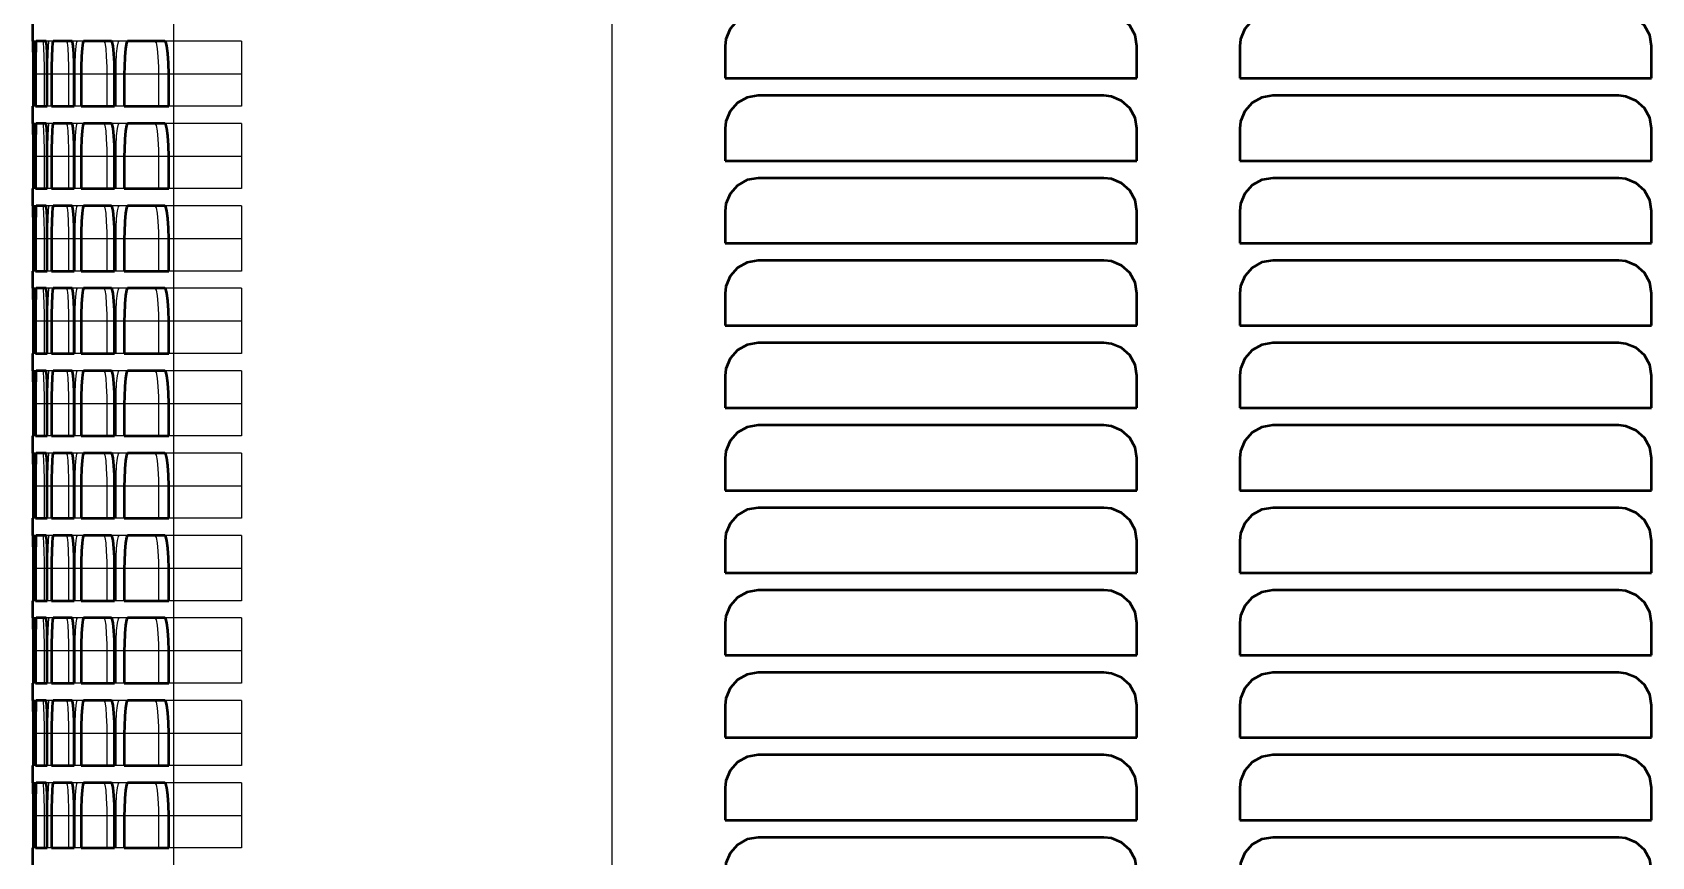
# Model space of a CAD drawing. Header units: inches. Extents: x 0 to 44.8, y 0 to 41.5.
# Drawn here: x 0.23 to 10.06, y 31.13 to 36.13 of the extents above; entities that cross this region are included whole.
import ezdxf

# ---------------------------------------------------------------- set-up
doc = ezdxf.new("R2010")
doc.units = ezdxf.units.IN
doc.header["$MEASUREMENT"] = 0
doc.linetypes.add('Dashed', pattern=[2, 1, -1])
for name, color, linetype, lineweight in [('AM_0', 7, 'Continuous', 50), ('AM_4', 3, 'Continuous', 25), ('AM_9', 6, 'Dashed', 25)]:
    doc.layers.add(name, color=color, linetype=linetype, lineweight=lineweight)

msp = doc.modelspace()

# ---------------------------------------------------------------- linework, layer by layer
at = {"layer": 'AM_0'}
for p, q in [((0.23, 36.186), (0.23, 36.081)), ((0.23727, 36.081), (0.23, 36.081)), ((0.31284, 36.081), (0.25301, 36.081)), ((0.4706, 36.081), (0.35552, 36.081)), ((0.71089, 36.081), (0.5403, 36.081)), ((1.0342, 36.081), (0.80776, 36.081)), ((4.436, 36.05), (4.436, 35.855)), ((6.936, 35.855), (6.936, 36.05)), ((7.561, 36.05), (7.561, 35.855)), ((10.061, 35.855), (10.061, 36.05)), ((0.23407, 35.881), (0.23407, 35.686)), ((0.23965, 35.686), (0.23965, 35.881)), ((0.24925, 35.881), (0.24925, 35.686)), ((0.32047, 35.686), (0.32047, 35.881)), ((0.34649, 35.881), (0.34649, 35.686)), ((0.48351, 35.686), (0.48351, 35.881)), ((0.526, 35.881), (0.526, 35.686)), ((0.72909, 35.686), (0.72909, 35.881)), ((0.78815, 35.881), (0.78815, 35.686)), ((1.05774, 35.686), (1.05774, 35.881)), ((4.436, 35.855), (6.936, 35.855)), ((7.561, 35.855), (10.061, 35.855)), ((6.736, 35.75), (4.636, 35.75)), ((9.861, 35.75), (7.761, 35.75)), ((0.23, 35.686), (0.23965, 35.686)), ((0.23, 35.686), (0.23, 35.581)), ((0.24925, 35.686), (0.32047, 35.686)), ((0.34649, 35.686), (0.48351, 35.686)), ((0.526, 35.686), (0.72909, 35.686)), ((0.78815, 35.686), (1.05774, 35.686)), ((0.23727, 35.581), (0.23, 35.581)), ((0.31284, 35.581), (0.25301, 35.581)), ((0.4706, 35.581), (0.35552, 35.581)), ((0.71089, 35.581), (0.5403, 35.581)), ((1.0342, 35.581), (0.80776, 35.581)), ((4.436, 35.55), (4.436, 35.355)), ((6.936, 35.355), (6.936, 35.55)), ((7.561, 35.55), (7.561, 35.355)), ((10.061, 35.355), (10.061, 35.55)), ((0.23407, 35.381), (0.23407, 35.186)), ((0.23965, 35.186), (0.23965, 35.381)), ((0.24925, 35.381), (0.24925, 35.186)), ((0.32047, 35.186), (0.32047, 35.381)), ((0.34649, 35.381), (0.34649, 35.186)), ((0.48351, 35.186), (0.48351, 35.381)), ((0.526, 35.381), (0.526, 35.186)), ((0.72909, 35.186), (0.72909, 35.381)), ((0.78815, 35.381), (0.78815, 35.186)), ((1.05774, 35.186), (1.05774, 35.381)), ((4.436, 35.355), (6.936, 35.355)), ((7.561, 35.355), (10.061, 35.355)), ((6.736, 35.25), (4.636, 35.25)), ((9.861, 35.25), (7.761, 35.25)), ((0.23, 35.186), (0.23965, 35.186)), ((0.23, 35.186), (0.23, 35.081)), ((0.24925, 35.186), (0.32047, 35.186)), ((0.34649, 35.186), (0.48351, 35.186)), ((0.526, 35.186), (0.72909, 35.186)), ((0.78815, 35.186), (1.05774, 35.186)), ((0.23727, 35.081), (0.23, 35.081)), ((0.31284, 35.081), (0.25301, 35.081)), ((0.4706, 35.081), (0.35552, 35.081)), ((0.71089, 35.081), (0.5403, 35.081)), ((1.0342, 35.081), (0.80776, 35.081)), ((4.436, 35.05), (4.436, 34.855)), ((6.936, 34.855), (6.936, 35.05)), ((7.561, 35.05), (7.561, 34.855)), ((10.061, 34.855), (10.061, 35.05)), ((0.23407, 34.881), (0.23407, 34.686)), ((0.23965, 34.686), (0.23965, 34.881)), ((0.24925, 34.881), (0.24925, 34.686)), ((0.32047, 34.686), (0.32047, 34.881)), ((0.34649, 34.881), (0.34649, 34.686)), ((0.48351, 34.686), (0.48351, 34.881)), ((0.526, 34.881), (0.526, 34.686)), ((0.72909, 34.686), (0.72909, 34.881)), ((0.78815, 34.881), (0.78815, 34.686)), ((1.05774, 34.686), (1.05774, 34.881)), ((4.436, 34.855), (6.936, 34.855)), ((7.561, 34.855), (10.061, 34.855)), ((6.736, 34.75), (4.636, 34.75)), ((9.861, 34.75), (7.761, 34.75)), ((0.23, 34.686), (0.23965, 34.686)), ((0.23, 34.686), (0.23, 34.581)), ((0.24925, 34.686), (0.32047, 34.686)), ((0.34649, 34.686), (0.48351, 34.686)), ((0.526, 34.686), (0.72909, 34.686)), ((0.78815, 34.686), (1.05774, 34.686)), ((0.23727, 34.581), (0.23, 34.581)), ((0.31284, 34.581), (0.25301, 34.581)), ((0.4706, 34.581), (0.35552, 34.581)), ((0.71089, 34.581), (0.5403, 34.581)), ((1.0342, 34.581), (0.80776, 34.581)), ((4.436, 34.55), (4.436, 34.355)), ((6.936, 34.355), (6.936, 34.55)), ((7.561, 34.55), (7.561, 34.355)), ((10.061, 34.355), (10.061, 34.55)), ((0.23407, 34.381), (0.23407, 34.186)), ((0.23965, 34.186), (0.23965, 34.381)), ((0.24925, 34.381), (0.24925, 34.186)), ((0.32047, 34.186), (0.32047, 34.381)), ((0.34649, 34.381), (0.34649, 34.186)), ((0.48351, 34.186), (0.48351, 34.381)), ((0.526, 34.381), (0.526, 34.186)), ((0.72909, 34.186), (0.72909, 34.381)), ((0.78815, 34.381), (0.78815, 34.186)), ((1.05774, 34.186), (1.05774, 34.381)), ((4.436, 34.355), (6.936, 34.355)), ((7.561, 34.355), (10.061, 34.355)), ((6.736, 34.25), (4.636, 34.25)), ((9.861, 34.25), (7.761, 34.25)), ((0.23, 34.186), (0.23965, 34.186)), ((0.23, 34.186), (0.23, 34.081)), ((0.24925, 34.186), (0.32047, 34.186)), ((0.34649, 34.186), (0.48351, 34.186)), ((0.526, 34.186), (0.72909, 34.186)), ((0.78815, 34.186), (1.05774, 34.186)), ((0.23727, 34.081), (0.23, 34.081)), ((0.31284, 34.081), (0.25301, 34.081)), ((0.4706, 34.081), (0.35552, 34.081)), ((0.71089, 34.081), (0.5403, 34.081)), ((1.0342, 34.081), (0.80776, 34.081)), ((4.436, 34.05), (4.436, 33.855)), ((6.936, 33.855), (6.936, 34.05)), ((7.561, 34.05), (7.561, 33.855)), ((10.061, 33.855), (10.061, 34.05)), ((0.23407, 33.881), (0.23407, 33.686)), ((0.23965, 33.686), (0.23965, 33.881)), ((0.24925, 33.881), (0.24925, 33.686)), ((0.32047, 33.686), (0.32047, 33.881)), ((0.34649, 33.881), (0.34649, 33.686)), ((0.48351, 33.686), (0.48351, 33.881)), ((0.526, 33.881), (0.526, 33.686)), ((0.72909, 33.686), (0.72909, 33.881)), ((0.78815, 33.881), (0.78815, 33.686)), ((1.05774, 33.686), (1.05774, 33.881)), ((4.436, 33.855), (6.936, 33.855)), ((7.561, 33.855), (10.061, 33.855)), ((6.736, 33.75), (4.636, 33.75)), ((9.861, 33.75), (7.761, 33.75)), ((0.23, 33.686), (0.23965, 33.686)), ((0.23, 33.686), (0.23, 33.581)), ((0.24925, 33.686), (0.32047, 33.686)), ((0.34649, 33.686), (0.48351, 33.686)), ((0.526, 33.686), (0.72909, 33.686)), ((0.78815, 33.686), (1.05774, 33.686)), ((0.23727, 33.581), (0.23, 33.581)), ((0.31284, 33.581), (0.25301, 33.581)), ((0.4706, 33.581), (0.35552, 33.581)), ((0.71089, 33.581), (0.5403, 33.581)), ((1.0342, 33.581), (0.80776, 33.581)), ((4.436, 33.55), (4.436, 33.355)), ((6.936, 33.355), (6.936, 33.55)), ((7.561, 33.55), (7.561, 33.355)), ((10.061, 33.355), (10.061, 33.55)), ((0.23407, 33.381), (0.23407, 33.186)), ((0.23965, 33.186), (0.23965, 33.381)), ((0.24925, 33.381), (0.24925, 33.186)), ((0.32047, 33.186), (0.32047, 33.381)), ((0.34649, 33.381), (0.34649, 33.186)), ((0.48351, 33.186), (0.48351, 33.381)), ((0.526, 33.381), (0.526, 33.186)), ((0.72909, 33.186), (0.72909, 33.381)), ((0.78815, 33.381), (0.78815, 33.186)), ((1.05774, 33.186), (1.05774, 33.381)), ((4.436, 33.355), (6.936, 33.355)), ((7.561, 33.355), (10.061, 33.355)), ((6.736, 33.25), (4.636, 33.25)), ((9.861, 33.25), (7.761, 33.25)), ((0.23, 33.186), (0.23965, 33.186)), ((0.23, 33.186), (0.23, 33.081)), ((0.24925, 33.186), (0.32047, 33.186)), ((0.34649, 33.186), (0.48351, 33.186)), ((0.526, 33.186), (0.72909, 33.186)), ((0.78815, 33.186), (1.05774, 33.186)), ((0.23727, 33.081), (0.23, 33.081)), ((0.31284, 33.081), (0.25301, 33.081)), ((0.4706, 33.081), (0.35552, 33.081)), ((0.71089, 33.081), (0.5403, 33.081)), ((1.0342, 33.081), (0.80776, 33.081)), ((4.436, 33.05), (4.436, 32.855)), ((6.936, 32.855), (6.936, 33.05)), ((7.561, 33.05), (7.561, 32.855)), ((10.061, 32.855), (10.061, 33.05)), ((0.23407, 32.881), (0.23407, 32.686)), ((0.23965, 32.686), (0.23965, 32.881)), ((0.24925, 32.881), (0.24925, 32.686)), ((0.32047, 32.686), (0.32047, 32.881)), ((0.34649, 32.881), (0.34649, 32.686)), ((0.48351, 32.686), (0.48351, 32.881)), ((0.526, 32.881), (0.526, 32.686)), ((0.72909, 32.686), (0.72909, 32.881)), ((0.78815, 32.881), (0.78815, 32.686)), ((1.05774, 32.686), (1.05774, 32.881)), ((4.436, 32.855), (6.936, 32.855)), ((7.561, 32.855), (10.061, 32.855)), ((6.736, 32.75), (4.636, 32.75)), ((9.861, 32.75), (7.761, 32.75)), ((0.23, 32.686), (0.23965, 32.686)), ((0.23, 32.686), (0.23, 32.581)), ((0.24925, 32.686), (0.32047, 32.686)), ((0.34649, 32.686), (0.48351, 32.686)), ((0.526, 32.686), (0.72909, 32.686)), ((0.78815, 32.686), (1.05774, 32.686)), ((0.23727, 32.581), (0.23, 32.581)), ((0.31284, 32.581), (0.25301, 32.581)), ((0.4706, 32.581), (0.35552, 32.581)), ((0.71089, 32.581), (0.5403, 32.581)), ((1.0342, 32.581), (0.80776, 32.581)), ((4.436, 32.55), (4.436, 32.355)), ((6.936, 32.355), (6.936, 32.55)), ((7.561, 32.55), (7.561, 32.355)), ((10.061, 32.355), (10.061, 32.55)), ((0.23407, 32.381), (0.23407, 32.186)), ((0.23965, 32.186), (0.23965, 32.381)), ((0.24925, 32.381), (0.24925, 32.186)), ((0.32047, 32.186), (0.32047, 32.381)), ((0.34649, 32.381), (0.34649, 32.186)), ((0.48351, 32.186), (0.48351, 32.381)), ((0.526, 32.381), (0.526, 32.186)), ((0.72909, 32.186), (0.72909, 32.381)), ((0.78815, 32.381), (0.78815, 32.186)), ((1.05774, 32.186), (1.05774, 32.381)), ((4.436, 32.355), (6.936, 32.355)), ((7.561, 32.355), (10.061, 32.355)), ((6.736, 32.25), (4.636, 32.25)), ((9.861, 32.25), (7.761, 32.25)), ((0.23, 32.186), (0.23965, 32.186)), ((0.23, 32.186), (0.23, 32.081)), ((0.24925, 32.186), (0.32047, 32.186)), ((0.34649, 32.186), (0.48351, 32.186)), ((0.526, 32.186), (0.72909, 32.186)), ((0.78815, 32.186), (1.05774, 32.186)), ((0.23727, 32.081), (0.23, 32.081)), ((0.31284, 32.081), (0.25301, 32.081)), ((0.4706, 32.081), (0.35552, 32.081)), ((0.71089, 32.081), (0.5403, 32.081)), ((1.0342, 32.081), (0.80776, 32.081)), ((4.436, 32.05), (4.436, 31.855)), ((6.936, 31.855), (6.936, 32.05)), ((7.561, 32.05), (7.561, 31.855)), ((10.061, 31.855), (10.061, 32.05)), ((0.23407, 31.881), (0.23407, 31.686)), ((0.23965, 31.686), (0.23965, 31.881)), ((0.24925, 31.881), (0.24925, 31.686)), ((0.32047, 31.686), (0.32047, 31.881)), ((0.34649, 31.881), (0.34649, 31.686)), ((0.48351, 31.686), (0.48351, 31.881)), ((0.526, 31.881), (0.526, 31.686)), ((0.72909, 31.686), (0.72909, 31.881)), ((0.78815, 31.881), (0.78815, 31.686)), ((1.05774, 31.686), (1.05774, 31.881)), ((4.436, 31.855), (6.936, 31.855)), ((7.561, 31.855), (10.061, 31.855)), ((0.23, 31.686), (0.23965, 31.686)), ((0.23, 31.686), (0.23, 31.581)), ((0.24925, 31.686), (0.32047, 31.686)), ((0.34649, 31.686), (0.48351, 31.686)), ((0.526, 31.686), (0.72909, 31.686)), ((0.78815, 31.686), (1.05774, 31.686)), ((6.736, 31.75), (4.636, 31.75)), ((9.861, 31.75), (7.761, 31.75)), ((0.23727, 31.581), (0.23, 31.581)), ((0.31284, 31.581), (0.25301, 31.581)), ((0.4706, 31.581), (0.35552, 31.581)), ((0.71089, 31.581), (0.5403, 31.581)), ((1.0342, 31.581), (0.80776, 31.581)), ((4.436, 31.55), (4.436, 31.355)), ((6.936, 31.355), (6.936, 31.55)), ((7.561, 31.55), (7.561, 31.355)), ((10.061, 31.355), (10.061, 31.55)), ((0.23407, 31.381), (0.23407, 31.186)), ((0.23965, 31.186), (0.23965, 31.381)), ((0.24925, 31.381), (0.24925, 31.186)), ((0.32047, 31.186), (0.32047, 31.381)), ((0.34649, 31.381), (0.34649, 31.186)), ((0.48351, 31.186), (0.48351, 31.381)), ((0.526, 31.381), (0.526, 31.186)), ((0.72909, 31.186), (0.72909, 31.381)), ((0.78815, 31.381), (0.78815, 31.186)), ((1.05774, 31.186), (1.05774, 31.381)), ((4.436, 31.355), (6.936, 31.355)), ((7.561, 31.355), (10.061, 31.355)), ((0.23, 31.186), (0.23965, 31.186)), ((0.23, 31.186), (0.23, 31.081)), ((0.24925, 31.186), (0.32047, 31.186)), ((0.34649, 31.186), (0.48351, 31.186)), ((0.526, 31.186), (0.72909, 31.186)), ((0.78815, 31.186), (1.05774, 31.186)), ((6.736, 31.25), (4.636, 31.25)), ((9.861, 31.25), (7.761, 31.25))]:
    msp.add_line(p, q, dxfattribs=at)
for points in [[(4.636, 36.25), (4.56948, 36.23861), (4.51045, 36.20569), (4.4658, 36.15503), (4.44061, 36.09268), (4.436, 36.05)], [(6.936, 36.05), (6.9248, 36.11599), (6.8925, 36.17453), (6.84268, 36.21917), (6.78074, 36.24493), (6.736, 36.25)], [(7.761, 36.25), (7.69461, 36.23866), (7.63571, 36.20589), (7.59105, 36.15544), (7.56572, 36.09318), (7.561, 36.05)], [(10.061, 36.05), (10.04976, 36.11609), (10.01734, 36.17473), (9.96736, 36.21938), (9.90533, 36.24502), (9.861, 36.25)], [(0.23258, 36.081), (0.23304, 36.06973), (0.23347, 36.03717), (0.23382, 35.98701), (0.23403, 35.9249), (0.23407, 35.881)], [(0.23965, 35.881), (0.23951, 35.9472), (0.2391, 36.00593), (0.23849, 36.05058), (0.23777, 36.07612), (0.23727, 36.081)], [(0.25301, 36.081), (0.25173, 36.06972), (0.25062, 36.03716), (0.2498, 35.98699), (0.24934, 35.92487), (0.24925, 35.881)], [(0.32047, 35.881), (0.32003, 35.94716), (0.31877, 36.00587), (0.31685, 36.05052), (0.31449, 36.07609), (0.31284, 36.081)], [(0.35552, 36.081), (0.35249, 36.06971), (0.34984, 36.0371), (0.34784, 35.98686), (0.34671, 35.92471), (0.34649, 35.881)], [(0.48351, 35.881), (0.48277, 35.9471), (0.48066, 36.00574), (0.47742, 36.05039), (0.47343, 36.07603), (0.4706, 36.081)], [(0.5403, 36.081), (0.53552, 36.06968), (0.53131, 36.03698), (0.52814, 35.98663), (0.52634, 35.92442), (0.526, 35.881)], [(0.72909, 35.881), (0.72806, 35.94699), (0.7251, 36.00555), (0.72055, 36.05019), (0.71493, 36.07594), (0.71089, 36.081)], [(0.80776, 36.081), (0.80121, 36.06964), (0.79543, 36.03681), (0.79107, 35.98628), (0.78861, 35.924), (0.78815, 35.881)], [(1.05774, 35.881), (1.05641, 35.94686), (1.05261, 36.00529), (1.04676, 36.04993), (1.03949, 36.07583), (1.0342, 36.081)], [(4.636, 35.75), (4.56948, 35.73861), (4.51045, 35.70569), (4.4658, 35.65503), (4.44061, 35.59268), (4.436, 35.55)], [(6.936, 35.55), (6.9248, 35.61599), (6.8925, 35.67453), (6.84268, 35.71917), (6.78074, 35.74493), (6.736, 35.75)], [(7.761, 35.75), (7.69461, 35.73866), (7.63571, 35.70589), (7.59105, 35.65544), (7.56572, 35.59318), (7.561, 35.55)], [(10.061, 35.55), (10.04976, 35.61609), (10.01734, 35.67473), (9.96736, 35.71938), (9.90533, 35.74502), (9.861, 35.75)], [(0.23258, 35.581), (0.23304, 35.56973), (0.23347, 35.53717), (0.23382, 35.48701), (0.23403, 35.4249), (0.23407, 35.381)], [(0.23965, 35.381), (0.23951, 35.4472), (0.2391, 35.50593), (0.23849, 35.55058), (0.23777, 35.57612), (0.23727, 35.581)], [(0.25301, 35.581), (0.25173, 35.56972), (0.25062, 35.53716), (0.2498, 35.48699), (0.24934, 35.42487), (0.24925, 35.381)], [(0.32047, 35.381), (0.32003, 35.44716), (0.31877, 35.50587), (0.31685, 35.55052), (0.31449, 35.57609), (0.31284, 35.581)], [(0.35552, 35.581), (0.35249, 35.56971), (0.34984, 35.5371), (0.34784, 35.48686), (0.34671, 35.42471), (0.34649, 35.381)], [(0.48351, 35.381), (0.48277, 35.4471), (0.48066, 35.50574), (0.47742, 35.55039), (0.47343, 35.57603), (0.4706, 35.581)], [(0.5403, 35.581), (0.53552, 35.56968), (0.53131, 35.53698), (0.52814, 35.48663), (0.52634, 35.42442), (0.526, 35.381)], [(0.72909, 35.381), (0.72806, 35.44699), (0.7251, 35.50555), (0.72055, 35.55019), (0.71493, 35.57594), (0.71089, 35.581)], [(0.80776, 35.581), (0.80121, 35.56964), (0.79543, 35.53681), (0.79107, 35.48628), (0.78861, 35.424), (0.78815, 35.381)], [(1.05774, 35.381), (1.05641, 35.44686), (1.05261, 35.50529), (1.04676, 35.54993), (1.03949, 35.57583), (1.0342, 35.581)], [(4.636, 35.25), (4.56948, 35.23861), (4.51045, 35.20569), (4.4658, 35.15503), (4.44061, 35.09268), (4.436, 35.05)], [(6.936, 35.05), (6.9248, 35.11599), (6.8925, 35.17453), (6.84268, 35.21917), (6.78074, 35.24493), (6.736, 35.25)], [(7.761, 35.25), (7.69461, 35.23866), (7.63571, 35.20589), (7.59105, 35.15544), (7.56572, 35.09318), (7.561, 35.05)], [(10.061, 35.05), (10.04976, 35.11609), (10.01734, 35.17473), (9.96736, 35.21938), (9.90533, 35.24502), (9.861, 35.25)], [(0.23258, 35.081), (0.23304, 35.06973), (0.23347, 35.03717), (0.23382, 34.98701), (0.23403, 34.9249), (0.23407, 34.881)], [(0.23965, 34.881), (0.23951, 34.9472), (0.2391, 35.00593), (0.23849, 35.05058), (0.23777, 35.07612), (0.23727, 35.081)], [(0.25301, 35.081), (0.25173, 35.06972), (0.25062, 35.03716), (0.2498, 34.98699), (0.24934, 34.92487), (0.24925, 34.881)], [(0.32047, 34.881), (0.32003, 34.94716), (0.31877, 35.00587), (0.31685, 35.05052), (0.31449, 35.07609), (0.31284, 35.081)], [(0.35552, 35.081), (0.35249, 35.06971), (0.34984, 35.0371), (0.34784, 34.98686), (0.34671, 34.92471), (0.34649, 34.881)], [(0.48351, 34.881), (0.48277, 34.9471), (0.48066, 35.00574), (0.47742, 35.05039), (0.47343, 35.07603), (0.4706, 35.081)], [(0.5403, 35.081), (0.53552, 35.06968), (0.53131, 35.03698), (0.52814, 34.98663), (0.52634, 34.92442), (0.526, 34.881)], [(0.72909, 34.881), (0.72806, 34.94699), (0.7251, 35.00555), (0.72055, 35.05019), (0.71493, 35.07594), (0.71089, 35.081)], [(0.80776, 35.081), (0.80121, 35.06964), (0.79543, 35.03681), (0.79107, 34.98628), (0.78861, 34.924), (0.78815, 34.881)], [(1.05774, 34.881), (1.05641, 34.94686), (1.05261, 35.00529), (1.04676, 35.04993), (1.03949, 35.07583), (1.0342, 35.081)], [(4.636, 34.75), (4.56948, 34.73861), (4.51045, 34.70569), (4.4658, 34.65503), (4.44061, 34.59268), (4.436, 34.55)], [(6.936, 34.55), (6.9248, 34.61599), (6.8925, 34.67453), (6.84268, 34.71917), (6.78074, 34.74493), (6.736, 34.75)], [(7.761, 34.75), (7.69461, 34.73866), (7.63571, 34.70589), (7.59105, 34.65544), (7.56572, 34.59318), (7.561, 34.55)], [(10.061, 34.55), (10.04976, 34.61609), (10.01734, 34.67473), (9.96736, 34.71938), (9.90533, 34.74502), (9.861, 34.75)], [(0.23258, 34.581), (0.23304, 34.56973), (0.23347, 34.53717), (0.23382, 34.48701), (0.23403, 34.4249), (0.23407, 34.381)], [(0.23965, 34.381), (0.23951, 34.4472), (0.2391, 34.50593), (0.23849, 34.55058), (0.23777, 34.57612), (0.23727, 34.581)], [(0.25301, 34.581), (0.25173, 34.56972), (0.25062, 34.53716), (0.2498, 34.48699), (0.24934, 34.42487), (0.24925, 34.381)], [(0.32047, 34.381), (0.32003, 34.44716), (0.31877, 34.50587), (0.31685, 34.55052), (0.31449, 34.57609), (0.31284, 34.581)], [(0.35552, 34.581), (0.35249, 34.56971), (0.34984, 34.5371), (0.34784, 34.48686), (0.34671, 34.42471), (0.34649, 34.381)], [(0.48351, 34.381), (0.48277, 34.4471), (0.48066, 34.50574), (0.47742, 34.55039), (0.47343, 34.57603), (0.4706, 34.581)], [(0.5403, 34.581), (0.53552, 34.56968), (0.53131, 34.53698), (0.52814, 34.48663), (0.52634, 34.42442), (0.526, 34.381)], [(0.72909, 34.381), (0.72806, 34.44699), (0.7251, 34.50555), (0.72055, 34.55019), (0.71493, 34.57594), (0.71089, 34.581)], [(0.80776, 34.581), (0.80121, 34.56964), (0.79543, 34.53681), (0.79107, 34.48628), (0.78861, 34.424), (0.78815, 34.381)], [(1.05774, 34.381), (1.05641, 34.44686), (1.05261, 34.50529), (1.04676, 34.54993), (1.03949, 34.57583), (1.0342, 34.581)], [(4.636, 34.25), (4.56948, 34.23861), (4.51045, 34.20569), (4.4658, 34.15503), (4.44061, 34.09268), (4.436, 34.05)], [(6.936, 34.05), (6.9248, 34.11599), (6.8925, 34.17453), (6.84268, 34.21917), (6.78074, 34.24493), (6.736, 34.25)], [(7.761, 34.25), (7.69461, 34.23866), (7.63571, 34.20589), (7.59105, 34.15544), (7.56572, 34.09318), (7.561, 34.05)], [(10.061, 34.05), (10.04976, 34.11609), (10.01734, 34.17473), (9.96736, 34.21938), (9.90533, 34.24502), (9.861, 34.25)], [(0.23258, 34.081), (0.23304, 34.06973), (0.23347, 34.03717), (0.23382, 33.98701), (0.23403, 33.9249), (0.23407, 33.881)], [(0.23965, 33.881), (0.23951, 33.9472), (0.2391, 34.00593), (0.23849, 34.05058), (0.23777, 34.07612), (0.23727, 34.081)], [(0.25301, 34.081), (0.25173, 34.06972), (0.25062, 34.03716), (0.2498, 33.98699), (0.24934, 33.92487), (0.24925, 33.881)], [(0.32047, 33.881), (0.32003, 33.94716), (0.31877, 34.00587), (0.31685, 34.05052), (0.31449, 34.07609), (0.31284, 34.081)], [(0.35552, 34.081), (0.35249, 34.06971), (0.34984, 34.0371), (0.34784, 33.98686), (0.34671, 33.92471), (0.34649, 33.881)], [(0.48351, 33.881), (0.48277, 33.9471), (0.48066, 34.00574), (0.47742, 34.05039), (0.47343, 34.07603), (0.4706, 34.081)], [(0.5403, 34.081), (0.53552, 34.06968), (0.53131, 34.03698), (0.52814, 33.98663), (0.52634, 33.92442), (0.526, 33.881)], [(0.72909, 33.881), (0.72806, 33.94699), (0.7251, 34.00555), (0.72055, 34.05019), (0.71493, 34.07594), (0.71089, 34.081)], [(0.80776, 34.081), (0.80121, 34.06964), (0.79543, 34.03681), (0.79107, 33.98628), (0.78861, 33.924), (0.78815, 33.881)], [(1.05774, 33.881), (1.05641, 33.94686), (1.05261, 34.00529), (1.04676, 34.04993), (1.03949, 34.07583), (1.0342, 34.081)], [(4.636, 33.75), (4.56948, 33.73861), (4.51045, 33.70569), (4.4658, 33.65503), (4.44061, 33.59268), (4.436, 33.55)], [(6.936, 33.55), (6.9248, 33.61599), (6.8925, 33.67453), (6.84268, 33.71917), (6.78074, 33.74493), (6.736, 33.75)], [(7.761, 33.75), (7.69461, 33.73866), (7.63571, 33.70589), (7.59105, 33.65544), (7.56572, 33.59318), (7.561, 33.55)], [(10.061, 33.55), (10.04976, 33.61609), (10.01734, 33.67473), (9.96736, 33.71938), (9.90533, 33.74502), (9.861, 33.75)], [(0.23258, 33.581), (0.23304, 33.56973), (0.23347, 33.53717), (0.23382, 33.48701), (0.23403, 33.4249), (0.23407, 33.381)], [(0.23965, 33.381), (0.23951, 33.4472), (0.2391, 33.50593), (0.23849, 33.55058), (0.23777, 33.57612), (0.23727, 33.581)], [(0.25301, 33.581), (0.25173, 33.56972), (0.25062, 33.53716), (0.2498, 33.48699), (0.24934, 33.42487), (0.24925, 33.381)], [(0.32047, 33.381), (0.32003, 33.44716), (0.31877, 33.50587), (0.31685, 33.55052), (0.31449, 33.57609), (0.31284, 33.581)], [(0.35552, 33.581), (0.35249, 33.56971), (0.34984, 33.5371), (0.34784, 33.48686), (0.34671, 33.42471), (0.34649, 33.381)], [(0.48351, 33.381), (0.48277, 33.4471), (0.48066, 33.50574), (0.47742, 33.55039), (0.47343, 33.57603), (0.4706, 33.581)], [(0.5403, 33.581), (0.53552, 33.56968), (0.53131, 33.53698), (0.52814, 33.48663), (0.52634, 33.42442), (0.526, 33.381)], [(0.72909, 33.381), (0.72806, 33.44699), (0.7251, 33.50555), (0.72055, 33.55019), (0.71493, 33.57594), (0.71089, 33.581)], [(0.80776, 33.581), (0.80121, 33.56964), (0.79543, 33.53681), (0.79107, 33.48628), (0.78861, 33.424), (0.78815, 33.381)], [(1.05774, 33.381), (1.05641, 33.44686), (1.05261, 33.50529), (1.04676, 33.54993), (1.03949, 33.57583), (1.0342, 33.581)], [(4.636, 33.25), (4.56948, 33.23861), (4.51045, 33.20569), (4.4658, 33.15503), (4.44061, 33.09268), (4.436, 33.05)], [(6.936, 33.05), (6.9248, 33.11599), (6.8925, 33.17453), (6.84268, 33.21917), (6.78074, 33.24493), (6.736, 33.25)], [(7.761, 33.25), (7.69461, 33.23866), (7.63571, 33.20589), (7.59105, 33.15544), (7.56572, 33.09318), (7.561, 33.05)], [(10.061, 33.05), (10.04976, 33.11609), (10.01734, 33.17473), (9.96736, 33.21938), (9.90533, 33.24502), (9.861, 33.25)], [(0.23258, 33.081), (0.23304, 33.06973), (0.23347, 33.03717), (0.23382, 32.98701), (0.23403, 32.9249), (0.23407, 32.881)], [(0.23965, 32.881), (0.23951, 32.9472), (0.2391, 33.00593), (0.23849, 33.05058), (0.23777, 33.07612), (0.23727, 33.081)], [(0.25301, 33.081), (0.25173, 33.06972), (0.25062, 33.03716), (0.2498, 32.98699), (0.24934, 32.92487), (0.24925, 32.881)], [(0.32047, 32.881), (0.32003, 32.94716), (0.31877, 33.00587), (0.31685, 33.05052), (0.31449, 33.07609), (0.31284, 33.081)], [(0.35552, 33.081), (0.35249, 33.06971), (0.34984, 33.0371), (0.34784, 32.98686), (0.34671, 32.92471), (0.34649, 32.881)], [(0.48351, 32.881), (0.48277, 32.9471), (0.48066, 33.00574), (0.47742, 33.05039), (0.47343, 33.07603), (0.4706, 33.081)], [(0.5403, 33.081), (0.53552, 33.06968), (0.53131, 33.03698), (0.52814, 32.98663), (0.52634, 32.92442), (0.526, 32.881)], [(0.72909, 32.881), (0.72806, 32.94699), (0.7251, 33.00555), (0.72055, 33.05019), (0.71493, 33.07594), (0.71089, 33.081)], [(0.80776, 33.081), (0.80121, 33.06964), (0.79543, 33.03681), (0.79107, 32.98628), (0.78861, 32.924), (0.78815, 32.881)], [(1.05774, 32.881), (1.05641, 32.94686), (1.05261, 33.00529), (1.04676, 33.04993), (1.03949, 33.07583), (1.0342, 33.081)], [(4.636, 32.75), (4.56948, 32.73861), (4.51045, 32.70569), (4.4658, 32.65503), (4.44061, 32.59268), (4.436, 32.55)], [(6.936, 32.55), (6.9248, 32.61599), (6.8925, 32.67453), (6.84268, 32.71917), (6.78074, 32.74493), (6.736, 32.75)], [(7.761, 32.75), (7.69461, 32.73866), (7.63571, 32.70589), (7.59105, 32.65544), (7.56572, 32.59318), (7.561, 32.55)], [(10.061, 32.55), (10.04976, 32.61609), (10.01734, 32.67473), (9.96736, 32.71938), (9.90533, 32.74502), (9.861, 32.75)], [(0.23258, 32.581), (0.23304, 32.56973), (0.23347, 32.53717), (0.23382, 32.48701), (0.23403, 32.4249), (0.23407, 32.381)], [(0.23965, 32.381), (0.23951, 32.4472), (0.2391, 32.50593), (0.23849, 32.55058), (0.23777, 32.57612), (0.23727, 32.581)], [(0.25301, 32.581), (0.25173, 32.56972), (0.25062, 32.53716), (0.2498, 32.48699), (0.24934, 32.42487), (0.24925, 32.381)], [(0.32047, 32.381), (0.32003, 32.44716), (0.31877, 32.50587), (0.31685, 32.55052), (0.31449, 32.57609), (0.31284, 32.581)], [(0.35552, 32.581), (0.35249, 32.56971), (0.34984, 32.5371), (0.34784, 32.48686), (0.34671, 32.42471), (0.34649, 32.381)], [(0.48351, 32.381), (0.48277, 32.4471), (0.48066, 32.50574), (0.47742, 32.55039), (0.47343, 32.57603), (0.4706, 32.581)], [(0.5403, 32.581), (0.53552, 32.56968), (0.53131, 32.53698), (0.52814, 32.48663), (0.52634, 32.42442), (0.526, 32.381)], [(0.72909, 32.381), (0.72806, 32.44699), (0.7251, 32.50555), (0.72055, 32.55019), (0.71493, 32.57594), (0.71089, 32.581)], [(0.80776, 32.581), (0.80121, 32.56964), (0.79543, 32.53681), (0.79107, 32.48628), (0.78861, 32.424), (0.78815, 32.381)], [(1.05774, 32.381), (1.05641, 32.44686), (1.05261, 32.50529), (1.04676, 32.54993), (1.03949, 32.57583), (1.0342, 32.581)], [(4.636, 32.25), (4.56948, 32.23861), (4.51045, 32.20569), (4.4658, 32.15503), (4.44061, 32.09268), (4.436, 32.05)], [(6.936, 32.05), (6.9248, 32.11599), (6.8925, 32.17453), (6.84268, 32.21917), (6.78074, 32.24493), (6.736, 32.25)], [(7.761, 32.25), (7.69461, 32.23866), (7.63571, 32.20589), (7.59105, 32.15544), (7.56572, 32.09318), (7.561, 32.05)], [(10.061, 32.05), (10.04976, 32.11609), (10.01734, 32.17473), (9.96736, 32.21938), (9.90533, 32.24502), (9.861, 32.25)], [(0.23258, 32.081), (0.23304, 32.06973), (0.23347, 32.03717), (0.23382, 31.98701), (0.23403, 31.9249), (0.23407, 31.881)], [(0.23965, 31.881), (0.23951, 31.9472), (0.2391, 32.00593), (0.23849, 32.05058), (0.23777, 32.07612), (0.23727, 32.081)], [(0.25301, 32.081), (0.25173, 32.06972), (0.25062, 32.03716), (0.2498, 31.98699), (0.24934, 31.92487), (0.24925, 31.881)], [(0.32047, 31.881), (0.32003, 31.94716), (0.31877, 32.00587), (0.31685, 32.05052), (0.31449, 32.07609), (0.31284, 32.081)], [(0.35552, 32.081), (0.35249, 32.06971), (0.34984, 32.0371), (0.34784, 31.98686), (0.34671, 31.92471), (0.34649, 31.881)], [(0.48351, 31.881), (0.48277, 31.9471), (0.48066, 32.00574), (0.47742, 32.05039), (0.47343, 32.07603), (0.4706, 32.081)], [(0.5403, 32.081), (0.53552, 32.06968), (0.53131, 32.03698), (0.52814, 31.98663), (0.52634, 31.92442), (0.526, 31.881)], [(0.72909, 31.881), (0.72806, 31.94699), (0.7251, 32.00555), (0.72055, 32.05019), (0.71493, 32.07594), (0.71089, 32.081)], [(0.80776, 32.081), (0.80121, 32.06964), (0.79543, 32.03681), (0.79107, 31.98628), (0.78861, 31.924), (0.78815, 31.881)], [(1.05774, 31.881), (1.05641, 31.94686), (1.05261, 32.00529), (1.04676, 32.04993), (1.03949, 32.07583), (1.0342, 32.081)], [(4.636, 31.75), (4.56948, 31.73861), (4.51045, 31.70569), (4.4658, 31.65503), (4.44061, 31.59268), (4.436, 31.55)], [(6.936, 31.55), (6.9248, 31.61599), (6.8925, 31.67453), (6.84268, 31.71917), (6.78074, 31.74493), (6.736, 31.75)], [(7.761, 31.75), (7.69461, 31.73866), (7.63571, 31.70589), (7.59105, 31.65544), (7.56572, 31.59318), (7.561, 31.55)], [(10.061, 31.55), (10.04976, 31.61609), (10.01734, 31.67473), (9.96736, 31.71938), (9.90533, 31.74502), (9.861, 31.75)], [(0.23258, 31.581), (0.23304, 31.56973), (0.23347, 31.53717), (0.23382, 31.48701), (0.23403, 31.4249), (0.23407, 31.381)], [(0.23965, 31.381), (0.23951, 31.4472), (0.2391, 31.50593), (0.23849, 31.55058), (0.23777, 31.57612), (0.23727, 31.581)], [(0.25301, 31.581), (0.25173, 31.56972), (0.25062, 31.53716), (0.2498, 31.48699), (0.24934, 31.42487), (0.24925, 31.381)], [(0.32047, 31.381), (0.32003, 31.44716), (0.31877, 31.50587), (0.31685, 31.55052), (0.31449, 31.57609), (0.31284, 31.581)], [(0.35552, 31.581), (0.35249, 31.56971), (0.34984, 31.5371), (0.34784, 31.48686), (0.34671, 31.42471), (0.34649, 31.381)], [(0.48351, 31.381), (0.48277, 31.4471), (0.48066, 31.50574), (0.47742, 31.55039), (0.47343, 31.57603), (0.4706, 31.581)], [(0.5403, 31.581), (0.53552, 31.56968), (0.53131, 31.53698), (0.52814, 31.48663), (0.52634, 31.42442), (0.526, 31.381)], [(0.72909, 31.381), (0.72806, 31.44699), (0.7251, 31.50555), (0.72055, 31.55019), (0.71493, 31.57594), (0.71089, 31.581)], [(0.80776, 31.581), (0.80121, 31.56964), (0.79543, 31.53681), (0.79107, 31.48628), (0.78861, 31.424), (0.78815, 31.381)], [(1.05774, 31.381), (1.05641, 31.44686), (1.05261, 31.50529), (1.04676, 31.54993), (1.03949, 31.57583), (1.0342, 31.581)], [(4.636, 31.25), (4.56948, 31.23861), (4.51045, 31.20569), (4.4658, 31.15503), (4.44061, 31.09268), (4.436, 31.05)], [(6.936, 31.05), (6.9248, 31.11599), (6.8925, 31.17453), (6.84268, 31.21917), (6.78074, 31.24493), (6.736, 31.25)], [(7.761, 31.25), (7.69461, 31.23866), (7.63571, 31.20589), (7.59105, 31.15544), (7.56572, 31.09318), (7.561, 31.05)], [(10.061, 31.05), (10.04976, 31.11609), (10.01734, 31.17473), (9.96736, 31.21938), (9.90533, 31.24502), (9.861, 31.25)]]:
    msp.add_lwpolyline(points, dxfattribs=at)
at = {"layer": 'AM_4'}
for p, q in [((1.08584, 41.5), (1.08584, 1.625)), ((3.7489, 41.5), (3.7489, 1.625)), ((0.23965, 35.881), (0.23407, 35.881)), ((0.32047, 35.881), (0.24925, 35.881)), ((0.48351, 35.881), (0.34649, 35.881)), ((0.72909, 35.881), (0.526, 35.881)), ((1.05774, 35.881), (0.78815, 35.881)), ((0.23965, 35.381), (0.23407, 35.381)), ((0.32047, 35.381), (0.24925, 35.381)), ((0.48351, 35.381), (0.34649, 35.381)), ((0.72909, 35.381), (0.526, 35.381)), ((1.05774, 35.381), (0.78815, 35.381)), ((0.23965, 34.881), (0.23407, 34.881)), ((0.32047, 34.881), (0.24925, 34.881)), ((0.48351, 34.881), (0.34649, 34.881)), ((0.72909, 34.881), (0.526, 34.881)), ((1.05774, 34.881), (0.78815, 34.881)), ((0.23965, 34.381), (0.23407, 34.381)), ((0.32047, 34.381), (0.24925, 34.381)), ((0.48351, 34.381), (0.34649, 34.381)), ((0.72909, 34.381), (0.526, 34.381)), ((1.05774, 34.381), (0.78815, 34.381)), ((0.23965, 33.881), (0.23407, 33.881)), ((0.32047, 33.881), (0.24925, 33.881)), ((0.48351, 33.881), (0.34649, 33.881)), ((0.72909, 33.881), (0.526, 33.881)), ((1.05774, 33.881), (0.78815, 33.881)), ((0.23965, 33.381), (0.23407, 33.381)), ((0.32047, 33.381), (0.24925, 33.381)), ((0.48351, 33.381), (0.34649, 33.381)), ((0.72909, 33.381), (0.526, 33.381)), ((1.05774, 33.381), (0.78815, 33.381)), ((0.23965, 32.881), (0.23407, 32.881)), ((0.32047, 32.881), (0.24925, 32.881)), ((0.48351, 32.881), (0.34649, 32.881)), ((0.72909, 32.881), (0.526, 32.881)), ((1.05774, 32.881), (0.78815, 32.881)), ((0.23965, 32.381), (0.23407, 32.381)), ((0.32047, 32.381), (0.24925, 32.381)), ((0.48351, 32.381), (0.34649, 32.381)), ((0.72909, 32.381), (0.526, 32.381)), ((1.05774, 32.381), (0.78815, 32.381)), ((0.23965, 31.881), (0.23407, 31.881)), ((0.32047, 31.881), (0.24925, 31.881)), ((0.48351, 31.881), (0.34649, 31.881)), ((0.72909, 31.881), (0.526, 31.881)), ((1.05774, 31.881), (0.78815, 31.881)), ((0.23965, 31.381), (0.23407, 31.381)), ((0.32047, 31.381), (0.24925, 31.381)), ((0.48351, 31.381), (0.34649, 31.381)), ((0.72909, 31.381), (0.526, 31.381)), ((1.05774, 31.381), (0.78815, 31.381))]:
    msp.add_line(p, q, dxfattribs=at)
at = {"layer": 'AM_9'}
for p, q in [((0.25301, 36.081), (0.23727, 36.081)), ((0.35552, 36.081), (0.31284, 36.081)), ((0.5403, 36.081), (0.4706, 36.081)), ((0.80776, 36.081), (0.71089, 36.081)), ((1.5, 36.081), (1.0342, 36.081)), ((1.5, 36.081), (1.5, 35.686)), ((0.24925, 35.881), (0.23965, 35.881)), ((0.24087, 35.686), (0.24087, 35.881)), ((0.30091, 35.881), (0.30091, 35.686)), ((0.34649, 35.881), (0.32047, 35.881)), ((0.32414, 35.686), (0.32414, 35.881)), ((0.44993, 35.881), (0.44993, 35.686)), ((0.526, 35.881), (0.48351, 35.881)), ((0.48962, 35.686), (0.48962, 35.881)), ((0.68143, 35.881), (0.68143, 35.686)), ((0.78815, 35.881), (0.72909, 35.881)), ((0.73767, 35.686), (0.73767, 35.881)), ((0.99589, 35.881), (0.99589, 35.686)), ((1.5, 35.881), (1.05774, 35.881)), ((0.24925, 35.686), (0.23965, 35.686)), ((0.34649, 35.686), (0.32047, 35.686)), ((0.526, 35.686), (0.48351, 35.686)), ((0.78815, 35.686), (0.72909, 35.686)), ((1.5, 35.686), (1.05774, 35.686)), ((0.25301, 35.581), (0.23727, 35.581)), ((0.35552, 35.581), (0.31284, 35.581)), ((0.5403, 35.581), (0.4706, 35.581)), ((0.80776, 35.581), (0.71089, 35.581)), ((1.5, 35.581), (1.0342, 35.581)), ((1.5, 35.581), (1.5, 35.186)), ((0.24925, 35.381), (0.23965, 35.381)), ((0.24087, 35.186), (0.24087, 35.381)), ((0.30091, 35.381), (0.30091, 35.186)), ((0.34649, 35.381), (0.32047, 35.381)), ((0.32414, 35.186), (0.32414, 35.381)), ((0.44993, 35.381), (0.44993, 35.186)), ((0.526, 35.381), (0.48351, 35.381)), ((0.48962, 35.186), (0.48962, 35.381)), ((0.68143, 35.381), (0.68143, 35.186)), ((0.78815, 35.381), (0.72909, 35.381)), ((0.73767, 35.186), (0.73767, 35.381)), ((0.99589, 35.381), (0.99589, 35.186)), ((1.5, 35.381), (1.05774, 35.381)), ((0.24925, 35.186), (0.23965, 35.186)), ((0.34649, 35.186), (0.32047, 35.186)), ((0.526, 35.186), (0.48351, 35.186)), ((0.78815, 35.186), (0.72909, 35.186)), ((1.5, 35.186), (1.05774, 35.186)), ((0.25301, 35.081), (0.23727, 35.081)), ((0.35552, 35.081), (0.31284, 35.081)), ((0.5403, 35.081), (0.4706, 35.081)), ((0.80776, 35.081), (0.71089, 35.081)), ((1.5, 35.081), (1.0342, 35.081)), ((1.5, 35.081), (1.5, 34.686)), ((0.24925, 34.881), (0.23965, 34.881)), ((0.24087, 34.686), (0.24087, 34.881)), ((0.30091, 34.881), (0.30091, 34.686)), ((0.34649, 34.881), (0.32047, 34.881)), ((0.32414, 34.686), (0.32414, 34.881)), ((0.44993, 34.881), (0.44993, 34.686)), ((0.526, 34.881), (0.48351, 34.881)), ((0.48962, 34.686), (0.48962, 34.881)), ((0.68143, 34.881), (0.68143, 34.686)), ((0.78815, 34.881), (0.72909, 34.881)), ((0.73767, 34.686), (0.73767, 34.881)), ((0.99589, 34.881), (0.99589, 34.686)), ((1.5, 34.881), (1.05774, 34.881)), ((0.24925, 34.686), (0.23965, 34.686)), ((0.34649, 34.686), (0.32047, 34.686)), ((0.526, 34.686), (0.48351, 34.686)), ((0.78815, 34.686), (0.72909, 34.686)), ((1.5, 34.686), (1.05774, 34.686)), ((0.25301, 34.581), (0.23727, 34.581)), ((0.35552, 34.581), (0.31284, 34.581)), ((0.5403, 34.581), (0.4706, 34.581)), ((0.80776, 34.581), (0.71089, 34.581)), ((1.5, 34.581), (1.0342, 34.581)), ((1.5, 34.581), (1.5, 34.186)), ((0.24925, 34.381), (0.23965, 34.381)), ((0.24087, 34.186), (0.24087, 34.381)), ((0.30091, 34.381), (0.30091, 34.186)), ((0.34649, 34.381), (0.32047, 34.381)), ((0.32414, 34.186), (0.32414, 34.381)), ((0.44993, 34.381), (0.44993, 34.186)), ((0.526, 34.381), (0.48351, 34.381)), ((0.48962, 34.186), (0.48962, 34.381)), ((0.68143, 34.381), (0.68143, 34.186)), ((0.78815, 34.381), (0.72909, 34.381)), ((0.73767, 34.186), (0.73767, 34.381)), ((0.99589, 34.381), (0.99589, 34.186)), ((1.5, 34.381), (1.05774, 34.381)), ((0.24925, 34.186), (0.23965, 34.186)), ((0.34649, 34.186), (0.32047, 34.186)), ((0.526, 34.186), (0.48351, 34.186)), ((0.78815, 34.186), (0.72909, 34.186)), ((1.5, 34.186), (1.05774, 34.186)), ((0.25301, 34.081), (0.23727, 34.081)), ((0.35552, 34.081), (0.31284, 34.081)), ((0.5403, 34.081), (0.4706, 34.081)), ((0.80776, 34.081), (0.71089, 34.081)), ((1.5, 34.081), (1.0342, 34.081)), ((1.5, 34.081), (1.5, 33.686)), ((0.24925, 33.881), (0.23965, 33.881)), ((0.24087, 33.686), (0.24087, 33.881)), ((0.30091, 33.881), (0.30091, 33.686)), ((0.34649, 33.881), (0.32047, 33.881)), ((0.32414, 33.686), (0.32414, 33.881)), ((0.44993, 33.881), (0.44993, 33.686)), ((0.526, 33.881), (0.48351, 33.881)), ((0.48962, 33.686), (0.48962, 33.881)), ((0.68143, 33.881), (0.68143, 33.686)), ((0.78815, 33.881), (0.72909, 33.881)), ((0.73767, 33.686), (0.73767, 33.881)), ((0.99589, 33.881), (0.99589, 33.686)), ((1.5, 33.881), (1.05774, 33.881)), ((0.24925, 33.686), (0.23965, 33.686)), ((0.34649, 33.686), (0.32047, 33.686)), ((0.526, 33.686), (0.48351, 33.686)), ((0.78815, 33.686), (0.72909, 33.686)), ((1.5, 33.686), (1.05774, 33.686)), ((0.25301, 33.581), (0.23727, 33.581)), ((0.35552, 33.581), (0.31284, 33.581)), ((0.5403, 33.581), (0.4706, 33.581)), ((0.80776, 33.581), (0.71089, 33.581)), ((1.5, 33.581), (1.0342, 33.581)), ((1.5, 33.581), (1.5, 33.186)), ((0.24925, 33.381), (0.23965, 33.381)), ((0.24087, 33.186), (0.24087, 33.381)), ((0.30091, 33.381), (0.30091, 33.186)), ((0.34649, 33.381), (0.32047, 33.381)), ((0.32414, 33.186), (0.32414, 33.381)), ((0.44993, 33.381), (0.44993, 33.186)), ((0.526, 33.381), (0.48351, 33.381)), ((0.48962, 33.186), (0.48962, 33.381)), ((0.68143, 33.381), (0.68143, 33.186)), ((0.78815, 33.381), (0.72909, 33.381)), ((0.73767, 33.186), (0.73767, 33.381)), ((0.99589, 33.381), (0.99589, 33.186)), ((1.5, 33.381), (1.05774, 33.381)), ((0.24925, 33.186), (0.23965, 33.186)), ((0.34649, 33.186), (0.32047, 33.186)), ((0.526, 33.186), (0.48351, 33.186)), ((0.78815, 33.186), (0.72909, 33.186)), ((1.5, 33.186), (1.05774, 33.186)), ((0.25301, 33.081), (0.23727, 33.081)), ((0.35552, 33.081), (0.31284, 33.081)), ((0.5403, 33.081), (0.4706, 33.081)), ((0.80776, 33.081), (0.71089, 33.081)), ((1.5, 33.081), (1.0342, 33.081)), ((1.5, 33.081), (1.5, 32.686)), ((0.24925, 32.881), (0.23965, 32.881)), ((0.24087, 32.686), (0.24087, 32.881)), ((0.30091, 32.881), (0.30091, 32.686)), ((0.34649, 32.881), (0.32047, 32.881)), ((0.32414, 32.686), (0.32414, 32.881)), ((0.44993, 32.881), (0.44993, 32.686)), ((0.526, 32.881), (0.48351, 32.881)), ((0.48962, 32.686), (0.48962, 32.881)), ((0.68143, 32.881), (0.68143, 32.686)), ((0.78815, 32.881), (0.72909, 32.881)), ((0.73767, 32.686), (0.73767, 32.881)), ((0.99589, 32.881), (0.99589, 32.686)), ((1.5, 32.881), (1.05774, 32.881)), ((0.24925, 32.686), (0.23965, 32.686)), ((0.34649, 32.686), (0.32047, 32.686)), ((0.526, 32.686), (0.48351, 32.686)), ((0.78815, 32.686), (0.72909, 32.686)), ((1.5, 32.686), (1.05774, 32.686)), ((0.25301, 32.581), (0.23727, 32.581)), ((0.35552, 32.581), (0.31284, 32.581)), ((0.5403, 32.581), (0.4706, 32.581)), ((0.80776, 32.581), (0.71089, 32.581)), ((1.5, 32.581), (1.0342, 32.581)), ((1.5, 32.581), (1.5, 32.186)), ((0.24925, 32.381), (0.23965, 32.381)), ((0.24087, 32.186), (0.24087, 32.381)), ((0.30091, 32.381), (0.30091, 32.186)), ((0.34649, 32.381), (0.32047, 32.381)), ((0.32414, 32.186), (0.32414, 32.381)), ((0.44993, 32.381), (0.44993, 32.186)), ((0.526, 32.381), (0.48351, 32.381)), ((0.48962, 32.186), (0.48962, 32.381)), ((0.68143, 32.381), (0.68143, 32.186)), ((0.78815, 32.381), (0.72909, 32.381)), ((0.73767, 32.186), (0.73767, 32.381)), ((0.99589, 32.381), (0.99589, 32.186)), ((1.5, 32.381), (1.05774, 32.381)), ((0.24925, 32.186), (0.23965, 32.186)), ((0.34649, 32.186), (0.32047, 32.186)), ((0.526, 32.186), (0.48351, 32.186)), ((0.78815, 32.186), (0.72909, 32.186)), ((1.5, 32.186), (1.05774, 32.186)), ((0.25301, 32.081), (0.23727, 32.081)), ((0.35552, 32.081), (0.31284, 32.081)), ((0.5403, 32.081), (0.4706, 32.081)), ((0.80776, 32.081), (0.71089, 32.081)), ((1.5, 32.081), (1.0342, 32.081)), ((1.5, 32.081), (1.5, 31.686)), ((0.24925, 31.881), (0.23965, 31.881)), ((0.24087, 31.686), (0.24087, 31.881)), ((0.30091, 31.881), (0.30091, 31.686)), ((0.34649, 31.881), (0.32047, 31.881)), ((0.32414, 31.686), (0.32414, 31.881)), ((0.44993, 31.881), (0.44993, 31.686)), ((0.526, 31.881), (0.48351, 31.881)), ((0.48962, 31.686), (0.48962, 31.881)), ((0.68143, 31.881), (0.68143, 31.686)), ((0.78815, 31.881), (0.72909, 31.881)), ((0.73767, 31.686), (0.73767, 31.881)), ((0.99589, 31.881), (0.99589, 31.686)), ((1.5, 31.881), (1.05774, 31.881)), ((0.24925, 31.686), (0.23965, 31.686)), ((0.34649, 31.686), (0.32047, 31.686)), ((0.526, 31.686), (0.48351, 31.686)), ((0.78815, 31.686), (0.72909, 31.686)), ((1.5, 31.686), (1.05774, 31.686)), ((0.25301, 31.581), (0.23727, 31.581)), ((0.35552, 31.581), (0.31284, 31.581)), ((0.5403, 31.581), (0.4706, 31.581)), ((0.80776, 31.581), (0.71089, 31.581)), ((1.5, 31.581), (1.0342, 31.581)), ((1.5, 31.581), (1.5, 31.186)), ((0.24925, 31.381), (0.23965, 31.381)), ((0.24087, 31.186), (0.24087, 31.381)), ((0.30091, 31.381), (0.30091, 31.186)), ((0.34649, 31.381), (0.32047, 31.381)), ((0.32414, 31.186), (0.32414, 31.381)), ((0.44993, 31.381), (0.44993, 31.186)), ((0.526, 31.381), (0.48351, 31.381)), ((0.48962, 31.186), (0.48962, 31.381)), ((0.68143, 31.381), (0.68143, 31.186)), ((0.78815, 31.381), (0.72909, 31.381)), ((0.73767, 31.186), (0.73767, 31.381)), ((0.99589, 31.381), (0.99589, 31.186)), ((1.5, 31.381), (1.05774, 31.381)), ((0.24925, 31.186), (0.23965, 31.186)), ((0.34649, 31.186), (0.32047, 31.186)), ((0.526, 31.186), (0.48351, 31.186)), ((0.78815, 31.186), (0.72909, 31.186)), ((1.5, 31.186), (1.05774, 31.186))]:
    msp.add_line(p, q, dxfattribs=at)
for points in [[(0.24087, 35.881), (0.24102, 35.9472), (0.24147, 36.00593), (0.24218, 36.05058), (0.24308, 36.07612), (0.24374, 36.081)], [(0.29418, 36.081), (0.29637, 36.06972), (0.29835, 36.03713), (0.29987, 35.98693), (0.30075, 35.9248), (0.30091, 35.881)], [(0.32414, 35.881), (0.32459, 35.94716), (0.32589, 36.00586), (0.32791, 36.05051), (0.33044, 36.07609), (0.33226, 36.081)], [(0.43793, 36.081), (0.44187, 36.06969), (0.4454, 36.03704), (0.4481, 35.98674), (0.44964, 35.92456), (0.44993, 35.881)], [(0.48962, 35.881), (0.49036, 35.94709), (0.49252, 36.00573), (0.49585, 36.05038), (0.50002, 36.07603), (0.50302, 36.081)], [(0.66414, 36.081), (0.66984, 36.06966), (0.67493, 36.03689), (0.67881, 35.98645), (0.68102, 35.92419), (0.68143, 35.881)], [(0.73767, 35.881), (0.73871, 35.94699), (0.74171, 36.00554), (0.74635, 36.05018), (0.75215, 36.07594), (0.75636, 36.081)], [(0.97327, 36.081), (0.98076, 36.06961), (0.98743, 36.03669), (0.9925, 35.98604), (0.99537, 35.92369), (0.99589, 35.881)], [(0.24087, 35.381), (0.24102, 35.4472), (0.24147, 35.50593), (0.24218, 35.55058), (0.24308, 35.57612), (0.24374, 35.581)], [(0.29418, 35.581), (0.29637, 35.56972), (0.29835, 35.53713), (0.29987, 35.48693), (0.30075, 35.4248), (0.30091, 35.381)], [(0.32414, 35.381), (0.32459, 35.44716), (0.32589, 35.50586), (0.32791, 35.55051), (0.33044, 35.57609), (0.33226, 35.581)], [(0.43793, 35.581), (0.44187, 35.56969), (0.4454, 35.53704), (0.4481, 35.48674), (0.44964, 35.42456), (0.44993, 35.381)], [(0.48962, 35.381), (0.49036, 35.44709), (0.49252, 35.50573), (0.49585, 35.55038), (0.50002, 35.57603), (0.50302, 35.581)], [(0.66414, 35.581), (0.66984, 35.56966), (0.67493, 35.53689), (0.67881, 35.48645), (0.68102, 35.42419), (0.68143, 35.381)], [(0.73767, 35.381), (0.73871, 35.44699), (0.74171, 35.50554), (0.74635, 35.55018), (0.75215, 35.57594), (0.75636, 35.581)], [(0.97327, 35.581), (0.98076, 35.56961), (0.98743, 35.53669), (0.9925, 35.48604), (0.99537, 35.42369), (0.99589, 35.381)], [(0.24087, 34.881), (0.24102, 34.9472), (0.24147, 35.00593), (0.24218, 35.05058), (0.24308, 35.07612), (0.24374, 35.081)], [(0.29418, 35.081), (0.29637, 35.06972), (0.29835, 35.03713), (0.29987, 34.98693), (0.30075, 34.9248), (0.30091, 34.881)], [(0.32414, 34.881), (0.32459, 34.94716), (0.32589, 35.00586), (0.32791, 35.05051), (0.33044, 35.07609), (0.33226, 35.081)], [(0.43793, 35.081), (0.44187, 35.06969), (0.4454, 35.03704), (0.4481, 34.98674), (0.44964, 34.92456), (0.44993, 34.881)], [(0.48962, 34.881), (0.49036, 34.94709), (0.49252, 35.00573), (0.49585, 35.05038), (0.50002, 35.07603), (0.50302, 35.081)], [(0.66414, 35.081), (0.66984, 35.06966), (0.67493, 35.03689), (0.67881, 34.98645), (0.68102, 34.92419), (0.68143, 34.881)], [(0.73767, 34.881), (0.73871, 34.94699), (0.74171, 35.00554), (0.74635, 35.05018), (0.75215, 35.07594), (0.75636, 35.081)], [(0.97327, 35.081), (0.98076, 35.06961), (0.98743, 35.03669), (0.9925, 34.98604), (0.99537, 34.92369), (0.99589, 34.881)], [(0.24087, 34.381), (0.24102, 34.4472), (0.24147, 34.50593), (0.24218, 34.55058), (0.24308, 34.57612), (0.24374, 34.581)], [(0.29418, 34.581), (0.29637, 34.56972), (0.29835, 34.53713), (0.29987, 34.48693), (0.30075, 34.4248), (0.30091, 34.381)], [(0.32414, 34.381), (0.32459, 34.44716), (0.32589, 34.50586), (0.32791, 34.55051), (0.33044, 34.57609), (0.33226, 34.581)], [(0.43793, 34.581), (0.44187, 34.56969), (0.4454, 34.53704), (0.4481, 34.48674), (0.44964, 34.42456), (0.44993, 34.381)], [(0.48962, 34.381), (0.49036, 34.44709), (0.49252, 34.50573), (0.49585, 34.55038), (0.50002, 34.57603), (0.50302, 34.581)], [(0.66414, 34.581), (0.66984, 34.56966), (0.67493, 34.53689), (0.67881, 34.48645), (0.68102, 34.42419), (0.68143, 34.381)], [(0.73767, 34.381), (0.73871, 34.44699), (0.74171, 34.50554), (0.74635, 34.55018), (0.75215, 34.57594), (0.75636, 34.581)], [(0.97327, 34.581), (0.98076, 34.56961), (0.98743, 34.53669), (0.9925, 34.48604), (0.99537, 34.42369), (0.99589, 34.381)], [(0.24087, 33.881), (0.24102, 33.9472), (0.24147, 34.00593), (0.24218, 34.05058), (0.24308, 34.07612), (0.24374, 34.081)], [(0.29418, 34.081), (0.29637, 34.06972), (0.29835, 34.03713), (0.29987, 33.98693), (0.30075, 33.9248), (0.30091, 33.881)], [(0.32414, 33.881), (0.32459, 33.94716), (0.32589, 34.00586), (0.32791, 34.05051), (0.33044, 34.07609), (0.33226, 34.081)], [(0.43793, 34.081), (0.44187, 34.06969), (0.4454, 34.03704), (0.4481, 33.98674), (0.44964, 33.92456), (0.44993, 33.881)], [(0.48962, 33.881), (0.49036, 33.94709), (0.49252, 34.00573), (0.49585, 34.05038), (0.50002, 34.07603), (0.50302, 34.081)], [(0.66414, 34.081), (0.66984, 34.06966), (0.67493, 34.03689), (0.67881, 33.98645), (0.68102, 33.92419), (0.68143, 33.881)], [(0.73767, 33.881), (0.73871, 33.94699), (0.74171, 34.00554), (0.74635, 34.05018), (0.75215, 34.07594), (0.75636, 34.081)], [(0.97327, 34.081), (0.98076, 34.06961), (0.98743, 34.03669), (0.9925, 33.98604), (0.99537, 33.92369), (0.99589, 33.881)], [(0.24087, 33.381), (0.24102, 33.4472), (0.24147, 33.50593), (0.24218, 33.55058), (0.24308, 33.57612), (0.24374, 33.581)], [(0.29418, 33.581), (0.29637, 33.56972), (0.29835, 33.53713), (0.29987, 33.48693), (0.30075, 33.4248), (0.30091, 33.381)], [(0.32414, 33.381), (0.32459, 33.44716), (0.32589, 33.50586), (0.32791, 33.55051), (0.33044, 33.57609), (0.33226, 33.581)], [(0.43793, 33.581), (0.44187, 33.56969), (0.4454, 33.53704), (0.4481, 33.48674), (0.44964, 33.42456), (0.44993, 33.381)], [(0.48962, 33.381), (0.49036, 33.44709), (0.49252, 33.50573), (0.49585, 33.55038), (0.50002, 33.57603), (0.50302, 33.581)], [(0.66414, 33.581), (0.66984, 33.56966), (0.67493, 33.53689), (0.67881, 33.48645), (0.68102, 33.42419), (0.68143, 33.381)], [(0.73767, 33.381), (0.73871, 33.44699), (0.74171, 33.50554), (0.74635, 33.55018), (0.75215, 33.57594), (0.75636, 33.581)], [(0.97327, 33.581), (0.98076, 33.56961), (0.98743, 33.53669), (0.9925, 33.48604), (0.99537, 33.42369), (0.99589, 33.381)], [(0.24087, 32.881), (0.24102, 32.9472), (0.24147, 33.00593), (0.24218, 33.05058), (0.24308, 33.07612), (0.24374, 33.081)], [(0.29418, 33.081), (0.29637, 33.06972), (0.29835, 33.03713), (0.29987, 32.98693), (0.30075, 32.9248), (0.30091, 32.881)], [(0.32414, 32.881), (0.32459, 32.94716), (0.32589, 33.00586), (0.32791, 33.05051), (0.33044, 33.07609), (0.33226, 33.081)], [(0.43793, 33.081), (0.44187, 33.06969), (0.4454, 33.03704), (0.4481, 32.98674), (0.44964, 32.92456), (0.44993, 32.881)], [(0.48962, 32.881), (0.49036, 32.94709), (0.49252, 33.00573), (0.49585, 33.05038), (0.50002, 33.07603), (0.50302, 33.081)], [(0.66414, 33.081), (0.66984, 33.06966), (0.67493, 33.03689), (0.67881, 32.98645), (0.68102, 32.92419), (0.68143, 32.881)], [(0.73767, 32.881), (0.73871, 32.94699), (0.74171, 33.00554), (0.74635, 33.05018), (0.75215, 33.07594), (0.75636, 33.081)], [(0.97327, 33.081), (0.98076, 33.06961), (0.98743, 33.03669), (0.9925, 32.98604), (0.99537, 32.92369), (0.99589, 32.881)], [(0.24087, 32.381), (0.24102, 32.4472), (0.24147, 32.50593), (0.24218, 32.55058), (0.24308, 32.57612), (0.24374, 32.581)], [(0.29418, 32.581), (0.29637, 32.56972), (0.29835, 32.53713), (0.29987, 32.48693), (0.30075, 32.4248), (0.30091, 32.381)], [(0.32414, 32.381), (0.32459, 32.44716), (0.32589, 32.50586), (0.32791, 32.55051), (0.33044, 32.57609), (0.33226, 32.581)], [(0.43793, 32.581), (0.44187, 32.56969), (0.4454, 32.53704), (0.4481, 32.48674), (0.44964, 32.42456), (0.44993, 32.381)], [(0.48962, 32.381), (0.49036, 32.44709), (0.49252, 32.50573), (0.49585, 32.55038), (0.50002, 32.57603), (0.50302, 32.581)], [(0.66414, 32.581), (0.66984, 32.56966), (0.67493, 32.53689), (0.67881, 32.48645), (0.68102, 32.42419), (0.68143, 32.381)], [(0.73767, 32.381), (0.73871, 32.44699), (0.74171, 32.50554), (0.74635, 32.55018), (0.75215, 32.57594), (0.75636, 32.581)], [(0.97327, 32.581), (0.98076, 32.56961), (0.98743, 32.53669), (0.9925, 32.48604), (0.99537, 32.42369), (0.99589, 32.381)], [(0.24087, 31.881), (0.24102, 31.9472), (0.24147, 32.00593), (0.24218, 32.05058), (0.24308, 32.07612), (0.24374, 32.081)], [(0.29418, 32.081), (0.29637, 32.06972), (0.29835, 32.03713), (0.29987, 31.98693), (0.30075, 31.9248), (0.30091, 31.881)], [(0.32414, 31.881), (0.32459, 31.94716), (0.32589, 32.00586), (0.32791, 32.05051), (0.33044, 32.07609), (0.33226, 32.081)], [(0.43793, 32.081), (0.44187, 32.06969), (0.4454, 32.03704), (0.4481, 31.98674), (0.44964, 31.92456), (0.44993, 31.881)], [(0.48962, 31.881), (0.49036, 31.94709), (0.49252, 32.00573), (0.49585, 32.05038), (0.50002, 32.07603), (0.50302, 32.081)], [(0.66414, 32.081), (0.66984, 32.06966), (0.67493, 32.03689), (0.67881, 31.98645), (0.68102, 31.92419), (0.68143, 31.881)], [(0.73767, 31.881), (0.73871, 31.94699), (0.74171, 32.00554), (0.74635, 32.05018), (0.75215, 32.07594), (0.75636, 32.081)], [(0.97327, 32.081), (0.98076, 32.06961), (0.98743, 32.03669), (0.9925, 31.98604), (0.99537, 31.92369), (0.99589, 31.881)], [(0.24087, 31.381), (0.24102, 31.4472), (0.24147, 31.50593), (0.24218, 31.55058), (0.24308, 31.57612), (0.24374, 31.581)], [(0.29418, 31.581), (0.29637, 31.56972), (0.29835, 31.53713), (0.29987, 31.48693), (0.30075, 31.4248), (0.30091, 31.381)], [(0.32414, 31.381), (0.32459, 31.44716), (0.32589, 31.50586), (0.32791, 31.55051), (0.33044, 31.57609), (0.33226, 31.581)], [(0.43793, 31.581), (0.44187, 31.56969), (0.4454, 31.53704), (0.4481, 31.48674), (0.44964, 31.42456), (0.44993, 31.381)], [(0.48962, 31.381), (0.49036, 31.44709), (0.49252, 31.50573), (0.49585, 31.55038), (0.50002, 31.57603), (0.50302, 31.581)], [(0.66414, 31.581), (0.66984, 31.56966), (0.67493, 31.53689), (0.67881, 31.48645), (0.68102, 31.42419), (0.68143, 31.381)], [(0.73767, 31.381), (0.73871, 31.44699), (0.74171, 31.50554), (0.74635, 31.55018), (0.75215, 31.57594), (0.75636, 31.581)], [(0.97327, 31.581), (0.98076, 31.56961), (0.98743, 31.53669), (0.9925, 31.48604), (0.99537, 31.42369), (0.99589, 31.381)]]:
    msp.add_lwpolyline(points, dxfattribs=at)

doc.saveas('drawing.dxf')
